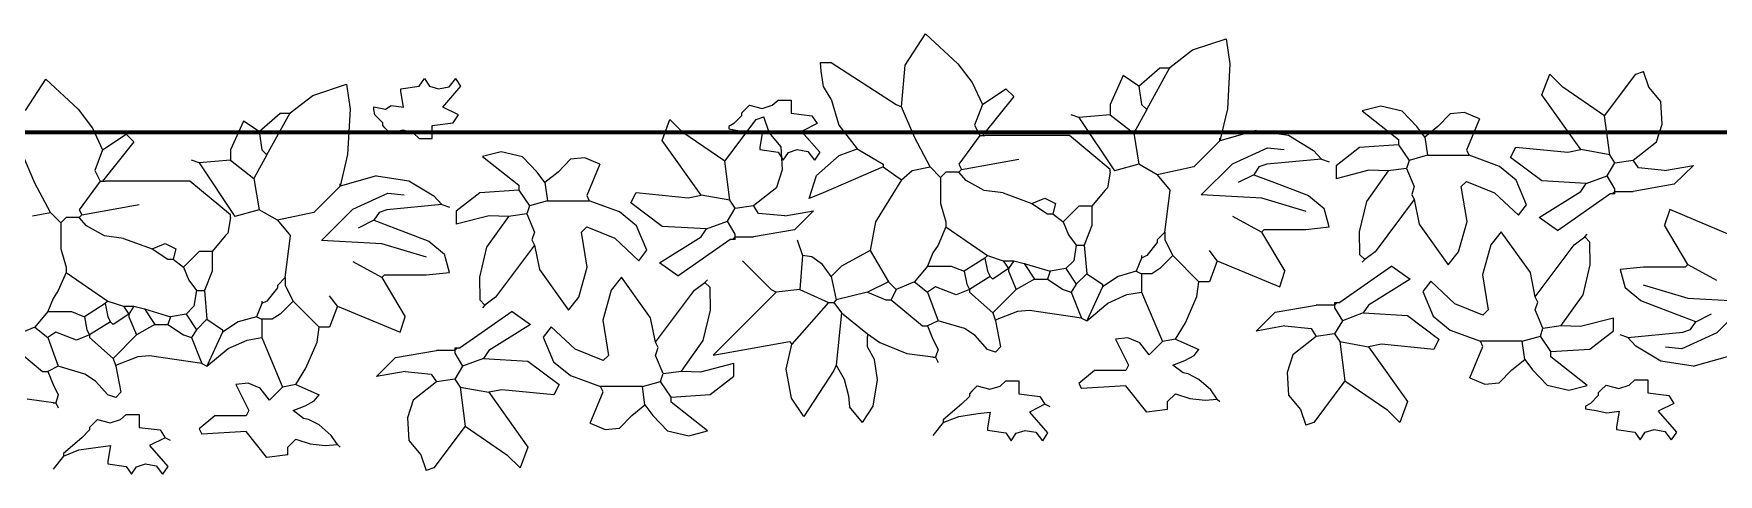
# Model space of a CAD drawing. Header units: inches. Extents: x 2013 to 15569, y -2551 to 2524.
# Drawn here: x 3409.4 to 3615.3, y 957.8 to 1011.7 of the extents above; entities that cross this region are included whole.
import ezdxf

# ---------------------------------------------------------------- set-up
doc = ezdxf.new("R2010")
doc.units = ezdxf.units.IN
doc.header["$MEASUREMENT"] = 0
doc.layers.add('A-FLOR-FTPT', color=6, linetype='Continuous', lineweight=70)
doc.layers.add('VERDE_siepe', color=96, linetype='Continuous')

msp = doc.modelspace()

# ---------------------------------------------------------------- linework, layer by layer
at = {"layer": 'A-FLOR-FTPT'}
msp.add_line((3934.796, 999.638), (3027.796, 999.638), dxfattribs=at)
at = {"layer": 'VERDE_siepe'}
for p, q in [((3515.893, 1007.875), (3518.382, 1011.71)), ((3518.382, 1011.71), (3522.336, 1008.028)), ((3548.257, 1007.568), (3551.039, 1009.716)), ((3551.039, 1009.716), (3555.14, 1011.097)), ((3555.14, 1011.097), (3555.579, 1008.028)), ((3505.566, 1008.172), (3506.843, 1008.172)), ((3505.642, 1007.108), (3505.566, 1008.172)), ((3505.934, 1005.267), (3505.642, 1007.108)), ((3506.843, 1008.172), (3514.814, 1003.07)), ((3515.453, 1002.752), (3515.893, 1007.875)), ((3522.336, 1008.028), (3524.094, 1005.727)), ((3544.473, 1005.303), (3547.025, 1007.536)), ((3545.43, 1002.432), (3548.257, 1007.568)), ((3547.025, 1007.536), (3548.3, 1007.536)), ((3555.579, 1008.028), (3555.286, 1002.505)), ((3605.216, 1006.777), (3606.173, 1007.095)), ((3606.81, 1005.182), (3606.173, 1007.095)), ((3408.342, 1002.318), (3410.832, 1006.153)), ((3410.832, 1006.153), (3414.786, 1002.471)), ((3443.489, 1004.159), (3447.589, 1005.54)), ((3447.589, 1005.54), (3448.029, 1002.471)), ((3454.26, 1004.959), (3456.492, 1005.278)), ((3456.492, 1005.278), (3457.13, 1006.235)), ((3457.13, 1006.235), (3457.752, 1005.307)), ((3457.752, 1005.307), (3458.842, 1004.964)), ((3458.842, 1004.964), (3460.149, 1005.193)), ((3459.362, 1002.726), (3461.594, 1005.278)), ((3460.149, 1005.193), (3460.957, 1006.235)), ((3461.594, 1005.278), (3460.957, 1006.235)), ((3506.842, 1003.709), (3505.934, 1005.267)), ((3524.094, 1005.727), (3525.339, 1003.07)), ((3542.56, 1006.579), (3540.965, 1003.07)), ((3544.473, 1005.303), (3542.56, 1006.579)), ((3544.473, 1005.303), (3544.792, 1003.07)), ((3593.736, 1004.225), (3594.692, 1006.777)), ((3596.286, 1005.182), (3594.692, 1006.777)), ((3601.39, 1001.674), (3596.286, 1005.182)), ((3601.39, 1001.674), (3605.216, 1006.777)), ((3608.301, 1003.414), (3606.81, 1005.182)), ((3440.707, 1002.011), (3443.489, 1004.159)), ((3454.26, 1004.64), (3454.26, 1004.959)), ((3454.578, 1002.726), (3454.26, 1004.64)), ((3499.657, 1002.95), (3500.357, 1003.593)), ((3500.357, 1003.593), (3501.952, 1003.593)), ((3501.952, 1003.593), (3501.952, 1001.998)), ((3506.842, 1003.709), (3507.799, 1000.519)), ((3514.814, 1003.07), (3515.453, 1002.752)), ((3525.339, 1003.07), (3524.382, 1000.519)), ((3525.339, 1003.07), (3528.209, 1004.984)), ((3529.165, 1004.027), (3525.339, 999.244)), ((3528.209, 1004.984), (3529.165, 1004.027)), ((3540.965, 1003.07), (3540.965, 1001.795)), ((3544.792, 1003.07), (3545.43, 1002.432)), ((3598.519, 997.528), (3593.736, 1004.225)), ((3608.448, 1000.653), (3608.301, 1003.414)), ((3414.786, 1002.471), (3416.543, 1000.17)), ((3435.009, 1001.022), (3433.414, 997.514)), ((3436.923, 999.746), (3435.009, 1001.022)), ((3436.923, 999.746), (3439.474, 1001.979)), ((3437.879, 996.876), (3440.707, 1002.011)), ((3439.474, 1001.979), (3440.75, 1001.979)), ((3448.029, 1002.471), (3447.736, 996.948)), ((3450.934, 1002.426), (3450.934, 1002.746)), ((3450.934, 1002.746), (3452.375, 1002.467)), ((3451.07, 1001.77), (3450.934, 1002.426)), ((3452.027, 1000.813), (3451.07, 1001.77)), ((3452.375, 1002.467), (3453.067, 1002.91)), ((3453.067, 1002.91), (3454.578, 1002.726)), ((3461.275, 1001.77), (3459.362, 1002.726)), ((3460.637, 1000.813), (3461.275, 1001.77)), ((3486.185, 998.668), (3487.142, 1001.22)), ((3488.736, 999.625), (3487.142, 1001.22)), ((3493.839, 996.117), (3497.666, 1001.22)), ((3495.892, 1001.68), (3494.936, 1000.723)), ((3496.212, 1002.317), (3495.892, 1001.998)), ((3495.892, 1001.998), (3495.892, 1001.68)), ((3496.212, 1002.317), (3496.849, 1002.955)), ((3496.849, 1002.955), (3498.404, 1002.551)), ((3497.666, 1001.22), (3498.623, 1001.539)), ((3498.404, 1002.551), (3499.657, 1002.95)), ((3499.26, 999.625), (3498.623, 1001.539)), ((3501.952, 1001.998), (3504.503, 1001.68)), ((3504.503, 1001.68), (3505.141, 1000.723)), ((3517.064, 998.976), (3515.453, 1002.752)), ((3537.138, 1001.476), (3536.181, 1001.795)), ((3540.965, 1001.795), (3537.138, 1001.476)), ((3537.138, 1001.476), (3541.506, 994.926)), ((3540.965, 1001.795), (3543.835, 999.562)), ((3545.43, 1002.432), (3543.835, 999.562)), ((3555.286, 1002.505), (3554.359, 998.605)), ((3574.041, 1002.838), (3571.762, 1002.258)), ((3571.762, 1002.258), (3576.226, 998.75)), ((3576.677, 1002.224), (3574.041, 1002.838)), ((3578.459, 1000.344), (3576.677, 1002.224)), ((3582.535, 1001.917), (3581.01, 1000.344)), ((3584.292, 1002.07), (3582.535, 1001.917)), ((3586.113, 1001.301), (3584.292, 1002.07)), ((3586.113, 1001.301), (3584.518, 997.474)), ((3602.027, 996.89), (3601.39, 1001.674)), ((3416.543, 1000.17), (3417.788, 997.514)), ((3417.788, 997.514), (3420.658, 999.427)), ((3420.658, 999.427), (3421.615, 998.47)), ((3436.923, 999.746), (3437.241, 997.514)), ((3452.027, 1000.494), (3452.027, 1000.813)), ((3452.346, 1000.176), (3452.027, 1000.494)), ((3452.346, 1000.176), (3452.983, 999.537)), ((3452.983, 999.537), (3454.538, 999.942)), ((3454.538, 999.942), (3455.791, 999.542)), ((3455.791, 999.542), (3456.492, 998.899)), ((3456.492, 998.899), (3458.087, 998.899)), ((3458.087, 1000.494), (3460.637, 1000.813)), ((3458.087, 998.899), (3458.087, 1000.494)), ((3493.839, 996.117), (3488.736, 999.625)), ((3494.936, 1000.723), (3494.349, 1000.378)), ((3494.349, 1000.378), (3494.349, 1000.059)), ((3494.349, 1000.059), (3495.656, 999.832)), ((3495.656, 999.832), (3496.933, 999.583)), ((3496.933, 999.583), (3498.444, 999.766)), ((3498.444, 999.766), (3498.125, 997.853)), ((3500.751, 997.858), (3499.26, 999.625)), ((3505.141, 1000.723), (3503.228, 999.766)), ((3503.228, 999.766), (3505.46, 997.215)), ((3507.799, 1000.519), (3510.031, 997.649)), ((3518.96, 995.417), (3517.064, 998.976)), ((3525.02, 999.244), (3522.468, 995.735)), ((3524.382, 1000.519), (3525.02, 999.244)), ((3525.02, 999.244), (3525.339, 999.244)), ((3525.339, 999.244), (3525.657, 999.244)), ((3535.99, 999.244), (3525.657, 999.244)), ((3540.965, 995.098), (3535.99, 999.244)), ((3543.835, 999.562), (3544.473, 995.735)), ((3558.824, 999.882), (3554.359, 998.605)), ((3554.359, 998.605), (3554.359, 998.925)), ((3558.824, 999.882), (3562.755, 999.283)), ((3562.755, 999.283), (3565.83, 997.442)), ((3579.416, 999.069), (3578.459, 1000.344)), ((3581.01, 1000.344), (3579.416, 999.069)), ((3579.416, 999.069), (3579.735, 996.837)), ((3607.767, 998.485), (3608.448, 1000.653)), ((3409.514, 993.42), (3407.902, 997.195)), ((3417.788, 997.514), (3416.831, 994.962)), ((3421.615, 998.47), (3417.788, 993.687)), ((3433.414, 997.514), (3433.414, 996.238)), ((3437.879, 996.876), (3436.285, 994.005)), ((3437.241, 997.514), (3437.879, 996.876)), ((3447.736, 996.948), (3446.809, 993.049)), ((3466.491, 997.281), (3464.212, 996.701)), ((3469.127, 996.667), (3466.491, 997.281)), ((3490.969, 991.971), (3486.185, 998.668)), ((3498.125, 997.853), (3498.125, 997.533)), ((3498.125, 997.533), (3500.357, 997.215)), ((3500.357, 997.215), (3500.996, 996.258)), ((3500.897, 995.096), (3500.751, 997.858)), ((3500.996, 996.258), (3501.618, 997.186)), ((3501.618, 997.186), (3502.708, 997.528)), ((3502.708, 997.528), (3504.015, 997.3)), ((3504.015, 997.3), (3504.822, 996.258)), ((3505.46, 997.215), (3504.822, 996.258)), ((3505.056, 994.374), (3507.838, 996.829)), ((3507.838, 996.829), (3510.031, 997.649)), ((3510.031, 997.649), (3513.22, 995.735)), ((3554.359, 998.605), (3551.17, 995.417)), ((3555.919, 995.794), (3560.201, 997.765)), ((3560.201, 997.765), (3562.212, 997.561)), ((3565.83, 997.442), (3566.796, 996.373)), ((3571.443, 997.794), (3568.573, 995.561)), ((3576.226, 998.112), (3571.443, 997.794)), ((3576.226, 998.75), (3576.226, 998.112)), ((3576.226, 998.112), (3577.503, 996.199)), ((3579.735, 996.837), (3577.503, 996.199)), ((3579.735, 996.837), (3584.837, 996.837)), ((3584.518, 997.474), (3584.837, 996.837)), ((3588.539, 995.473), (3584.837, 996.837)), ((3589.909, 996.571), (3590.546, 997.847)), ((3590.546, 997.847), (3596.925, 997.21)), ((3596.925, 997.21), (3598.519, 997.528)), ((3602.027, 996.89), (3598.519, 997.528)), ((3602.665, 995.933), (3602.027, 996.89)), ((3604.897, 996.253), (3607.767, 998.485)), ((3416.831, 994.962), (3417.47, 993.687)), ((3429.587, 995.919), (3428.631, 996.238)), ((3433.414, 996.238), (3429.587, 995.919)), ((3429.587, 995.919), (3433.956, 989.369)), ((3433.414, 996.238), (3436.285, 994.005)), ((3464.212, 996.701), (3468.676, 993.194)), ((3470.909, 994.787), (3469.127, 996.667)), ((3471.866, 993.512), (3470.909, 994.787)), ((3473.46, 994.787), (3471.866, 993.512)), ((3474.985, 996.36), (3473.46, 994.787)), ((3476.742, 996.514), (3474.985, 996.36)), ((3478.563, 995.744), (3476.742, 996.514)), ((3478.563, 995.744), (3476.968, 991.917)), ((3494.476, 991.333), (3493.839, 996.117)), ((3500.217, 992.928), (3500.897, 995.096)), ((3513.22, 995.417), (3505.885, 992.228)), ((3513.22, 995.735), (3513.22, 995.417)), ((3513.22, 995.417), (3515.453, 993.822)), ((3515.453, 993.822), (3516.771, 994.988)), ((3516.771, 994.988), (3518.96, 995.417)), ((3518.96, 995.417), (3520.236, 994.141)), ((3520.873, 994.779), (3520.236, 994.141)), ((3522.468, 994.779), (3520.873, 994.779)), ((3522.468, 995.735), (3522.787, 995.098)), ((3522.787, 995.098), (3522.468, 994.779)), ((3523.361, 993.76), (3522.468, 994.779)), ((3522.787, 995.098), (3529.804, 996.373)), ((3540.965, 994.779), (3540.646, 992.865)), ((3540.965, 994.779), (3540.965, 995.098)), ((3544.473, 995.735), (3541.506, 994.926)), ((3546.705, 994.46), (3544.473, 995.735)), ((3551.17, 995.417), (3546.705, 994.46)), ((3552.091, 991.988), (3555.919, 995.794)), ((3559.143, 995.417), (3558.505, 994.46)), ((3560.099, 995.735), (3559.143, 995.417)), ((3566.796, 996.373), (3560.099, 995.735)), ((3566.796, 996.373), (3567.753, 996.055)), ((3568.573, 995.561), (3568.573, 993.967)), ((3572.577, 995.013), (3568.573, 993.967)), ((3574.951, 994.923), (3572.284, 991.178)), ((3574.951, 994.924), (3572.577, 995.013)), ((3577.183, 995.242), (3574.951, 994.923)), ((3577.503, 996.199), (3577.183, 995.242)), ((3577.183, 995.242), (3578.14, 993.01)), ((3590.589, 993.786), (3588.539, 995.473)), ((3593.736, 993.701), (3589.909, 996.571)), ((3601.708, 994.339), (3602.665, 995.933)), ((3602.665, 995.933), (3604.897, 996.253)), ((3605.535, 995.296), (3604.897, 996.253)), ((3608.724, 994.977), (3605.535, 995.296)), ((3608.724, 994.977), (3612.255, 995.59)), ((3612.255, 995.59), (3609.912, 993.289)), ((3411.41, 989.86), (3409.514, 993.42)), ((3417.47, 993.687), (3414.918, 990.178)), ((3417.47, 993.687), (3417.788, 993.687)), ((3417.788, 993.687), (3418.107, 993.687)), ((3428.439, 993.687), (3418.107, 993.687)), ((3433.414, 989.541), (3428.439, 993.687)), ((3436.285, 994.005), (3436.923, 990.178)), ((3446.809, 993.049), (3443.62, 989.86)), ((3451.274, 994.325), (3446.809, 993.049)), ((3446.809, 993.049), (3446.809, 993.368)), ((3451.274, 994.325), (3455.205, 993.726)), ((3455.205, 993.726), (3458.28, 991.885)), ((3468.676, 993.194), (3468.676, 992.555)), ((3471.866, 993.512), (3472.184, 991.28)), ((3497.347, 990.696), (3500.217, 992.928)), ((3504.157, 991.536), (3505.056, 994.374)), ((3515.453, 993.822), (3512.263, 988.72)), ((3520.236, 994.141), (3520.236, 990.952)), ((3525.558, 992.533), (3523.361, 993.76)), ((3540.646, 992.865), (3540.328, 992.546)), ((3546.705, 994.46), (3548.3, 992.546)), ((3558.505, 994.46), (3556.592, 993.503)), ((3558.505, 994.46), (3561.056, 993.503)), ((3561.056, 993.503), (3565.202, 991.908)), ((3578.14, 993.01), (3577.821, 992.053)), ((3584.518, 993.647), (3583.88, 993.01)), ((3584.585, 988.723), (3583.88, 993.01)), ((3584.518, 993.647), (3587.953, 992.252)), ((3591.854, 990.777), (3590.589, 993.786)), ((3599.157, 993.383), (3593.736, 993.701)), ((3598.519, 992.426), (3599.157, 993.383)), ((3599.157, 993.383), (3601.708, 994.339)), ((3602.665, 992.744), (3601.708, 994.339)), ((3602.665, 992.426), (3602.665, 992.744)), ((3609.912, 993.289), (3604.897, 992.426)), ((3415.237, 989.541), (3422.253, 990.817)), ((3448.369, 990.237), (3452.65, 992.208)), ((3459.246, 990.817), (3452.549, 990.178)), ((3452.65, 992.208), (3454.661, 992.004)), ((3458.28, 991.885), (3459.246, 990.817)), ((3459.246, 990.817), (3460.203, 990.498)), ((3463.892, 992.237), (3461.022, 990.004)), ((3468.676, 992.555), (3463.892, 992.237)), ((3468.676, 992.555), (3469.952, 990.642)), ((3469.952, 990.642), (3469.633, 989.685)), ((3472.184, 991.28), (3469.952, 990.642)), ((3472.184, 991.28), (3477.287, 991.28)), ((3476.968, 991.917), (3477.287, 991.28)), ((3480.989, 989.917), (3477.287, 991.28)), ((3482.358, 991.015), (3482.996, 992.29)), ((3486.185, 988.144), (3482.358, 991.015)), ((3482.996, 992.29), (3489.374, 991.653)), ((3489.374, 991.653), (3490.969, 991.971)), ((3494.476, 991.333), (3490.969, 991.971)), ((3495.114, 990.376), (3494.476, 991.333)), ((3495.114, 990.376), (3497.347, 990.696)), ((3497.985, 989.739), (3497.347, 990.696)), ((3505.885, 992.228), (3504.157, 991.536)), ((3520.236, 990.952), (3520.873, 988.72)), ((3527.89, 992.228), (3525.558, 992.533)), ((3527.89, 992.228), (3531.397, 990.952)), ((3531.397, 990.952), (3532.992, 991.59)), ((3531.397, 990.952), (3533.311, 989.676)), ((3532.992, 991.59), (3534.268, 990.952)), ((3534.268, 990.952), (3533.949, 989.676)), ((3537.138, 990.633), (3535.224, 988.72)), ((3538.733, 990.633), (3537.138, 990.633)), ((3540.328, 992.546), (3538.733, 990.633)), ((3538.733, 990.633), (3538.738, 988.237)), ((3547.662, 987.444), (3548.3, 992.546)), ((3559.487, 991.58), (3552.091, 991.988)), ((3564.937, 989.949), (3559.487, 991.58)), ((3565.202, 991.908), (3567.116, 990.314)), ((3572.284, 991.178), (3571.405, 987.496)), ((3578.14, 991.415), (3573.356, 985.037)), ((3577.821, 992.053), (3578.14, 991.415)), ((3578.14, 991.415), (3578.727, 988.416)), ((3587.953, 992.252), (3590.897, 989.502)), ((3590.897, 989.502), (3591.854, 990.777)), ((3593.416, 989.236), (3598.519, 992.426)), ((3595.649, 987.642), (3602.027, 992.106)), ((3602.346, 992.106), (3602.027, 992.106)), ((3602.346, 992.106), (3602.665, 992.426)), ((3602.665, 992.106), (3602.346, 992.106)), ((3602.665, 992.106), (3602.665, 992.426)), ((3602.665, 992.426), (3604.897, 992.426)), ((3409.221, 989.431), (3411.41, 989.86)), ((3411.41, 989.86), (3412.686, 988.585)), ((3413.323, 989.222), (3412.686, 988.585)), ((3412.686, 988.585), (3412.686, 985.395)), ((3414.918, 989.222), (3413.323, 989.222)), ((3414.918, 990.178), (3415.237, 989.541)), ((3415.237, 989.541), (3414.918, 989.222)), ((3415.811, 988.203), (3414.918, 989.222)), ((3433.414, 989.222), (3433.096, 987.308)), ((3433.414, 989.222), (3433.414, 989.541)), ((3436.923, 990.178), (3433.956, 989.369)), ((3439.155, 988.903), (3436.923, 990.178)), ((3443.62, 989.86), (3439.155, 988.903)), ((3439.155, 988.903), (3440.75, 986.99)), ((3444.541, 986.431), (3448.369, 990.237)), ((3450.955, 988.903), (3449.042, 987.946)), ((3451.592, 989.86), (3450.955, 988.903)), ((3450.955, 988.903), (3453.506, 987.946)), ((3452.549, 990.178), (3451.592, 989.86)), ((3461.022, 990.004), (3461.022, 988.41)), ((3465.026, 989.456), (3461.022, 988.41)), ((3467.4, 989.367), (3464.733, 985.621)), ((3467.4, 989.367), (3465.026, 989.456)), ((3469.633, 989.685), (3467.401, 989.367)), ((3469.633, 989.685), (3470.589, 987.453)), ((3483.039, 988.229), (3480.989, 989.917)), ((3491.606, 987.826), (3494.158, 988.783)), ((3494.158, 988.783), (3495.114, 990.376)), ((3495.114, 987.188), (3494.158, 988.783)), ((3501.173, 989.42), (3497.985, 989.739)), ((3501.173, 989.42), (3504.705, 990.033)), ((3504.705, 990.033), (3502.362, 987.732)), ((3512.263, 988.72), (3511.626, 985.211)), ((3520.873, 988.72), (3520.873, 988.081)), ((3533.311, 989.676), (3533.949, 989.676)), ((3533.949, 989.676), (3535.224, 988.72)), ((3535.224, 988.72), (3535.863, 987.125)), ((3559.462, 987.444), (3555.954, 989.358)), ((3567.753, 988.081), (3567.116, 990.314)), ((3583.562, 985.037), (3584.585, 988.723)), ((3595.649, 987.642), (3593.416, 989.236)), ((3609.362, 990.193), (3608.724, 988.279)), ((3617.016, 987.004), (3609.362, 990.193)), ((3418.008, 986.976), (3415.811, 988.203)), ((3420.34, 986.671), (3418.008, 986.976)), ((3420.34, 986.671), (3423.847, 985.395)), ((3432.777, 986.99), (3431.182, 985.076)), ((3433.096, 987.308), (3432.777, 986.99)), ((3440.111, 981.887), (3440.75, 986.99)), ((3453.506, 987.946), (3457.652, 986.352)), ((3470.589, 987.453), (3470.271, 986.496)), ((3470.271, 986.496), (3470.589, 985.858)), ((3476.968, 988.09), (3476.33, 987.453)), ((3477.035, 983.166), (3476.33, 987.453)), ((3476.968, 988.091), (3480.403, 986.695)), ((3480.403, 986.695), (3483.346, 983.945)), ((3484.303, 985.22), (3483.039, 988.229)), ((3485.866, 983.679), (3490.969, 986.869)), ((3491.606, 987.826), (3486.185, 988.144)), ((3488.099, 982.085), (3494.476, 986.55)), ((3490.969, 986.869), (3491.606, 987.826)), ((3494.796, 986.55), (3494.476, 986.55)), ((3494.796, 986.55), (3495.114, 986.869)), ((3495.114, 986.55), (3494.796, 986.55)), ((3495.114, 986.869), (3495.114, 987.188)), ((3495.114, 986.55), (3495.114, 986.869)), ((3495.114, 986.869), (3497.347, 986.869)), ((3502.362, 987.732), (3497.347, 986.869)), ((3520.873, 988.081), (3519.917, 985.849)), ((3520.873, 988.081), (3525.977, 984.574)), ((3535.863, 987.125), (3536.819, 985.849)), ((3538.738, 988.237), (3537.776, 985.849)), ((3547.662, 987.444), (3546.705, 986.488)), ((3547.662, 987.444), (3547.662, 986.488)), ((3559.462, 987.444), (3559.781, 987.763)), ((3559.462, 987.444), (3562.332, 982.661)), ((3559.781, 987.763), (3564.883, 987.763)), ((3564.883, 987.763), (3567.753, 988.081)), ((3571.405, 987.496), (3571.443, 984.718)), ((3578.727, 988.416), (3582.286, 983.442)), ((3588.77, 987.497), (3587.494, 985.903)), ((3592.329, 982.524), (3588.77, 987.498)), ((3597.7, 985.903), (3598.975, 986.86)), ((3598.975, 986.86), (3599.294, 987.179)), ((3599.613, 986.222), (3598.975, 986.86)), ((3611.594, 983.496), (3608.724, 988.279)), ((3412.686, 985.395), (3413.323, 983.163)), ((3423.847, 985.395), (3425.442, 986.033)), ((3423.847, 985.395), (3425.761, 984.119)), ((3425.442, 986.033), (3426.717, 985.395)), ((3426.717, 985.395), (3426.399, 984.119)), ((3429.587, 985.076), (3427.674, 983.163)), ((3431.182, 985.076), (3429.587, 985.076)), ((3431.182, 985.076), (3431.188, 982.68)), ((3451.937, 986.023), (3444.541, 986.431)), ((3457.386, 984.392), (3451.937, 986.023)), ((3457.652, 986.352), (3459.566, 984.758)), ((3460.203, 982.525), (3459.566, 984.758)), ((3464.733, 985.621), (3463.855, 981.939)), ((3470.589, 985.858), (3465.806, 979.48)), ((3470.59, 985.858), (3471.177, 982.859)), ((3483.346, 983.945), (3484.303, 985.22)), ((3502.696, 986.488), (3503.334, 984.574)), ((3503.334, 984.574), (3503.015, 980.428)), ((3504.47, 984.402), (3503.334, 984.574)), ((3511.626, 985.211), (3508.117, 983.298)), ((3511.626, 985.211), (3513.858, 981.384)), ((3519.28, 984.893), (3518.641, 983.298)), ((3519.917, 985.849), (3519.28, 984.893)), ((3525.977, 984.574), (3525.657, 984.255)), ((3525.977, 984.574), (3527.89, 983.936)), ((3536.819, 985.849), (3536.501, 983.936)), ((3536.819, 985.849), (3537.776, 985.849)), ((3537.776, 985.849), (3538.095, 982.341)), ((3544.792, 984.574), (3544.792, 984.255)), ((3545.43, 984.574), (3544.792, 984.255)), ((3546.705, 986.168), (3545.43, 984.574)), ((3546.705, 986.488), (3546.705, 986.168)), ((3548.619, 984.574), (3547.025, 982.979)), ((3547.662, 986.488), (3548.619, 984.574)), ((3548.619, 984.574), (3551.808, 981.384)), ((3554.04, 983.936), (3553.084, 985.211)), ((3571.443, 984.718), (3572.081, 984.08)), ((3573.356, 985.037), (3572.081, 984.08)), ((3582.286, 983.443), (3583.562, 985.037)), ((3587.494, 985.903), (3586.471, 982.217)), ((3592.916, 979.525), (3597.7, 985.903)), ((3599.651, 983.444), (3599.613, 986.222)), ((3413.323, 982.525), (3412.366, 980.293)), ((3413.323, 983.163), (3413.323, 982.525)), ((3413.323, 982.525), (3418.426, 979.017)), ((3425.761, 984.119), (3426.399, 984.119)), ((3426.399, 984.119), (3427.674, 983.163)), ((3427.674, 983.163), (3428.312, 981.568)), ((3431.188, 982.68), (3430.226, 980.293)), ((3451.912, 981.887), (3448.403, 983.801)), ((3457.333, 982.206), (3460.203, 982.525)), ((3471.177, 982.859), (3474.735, 977.885)), ((3476.011, 979.48), (3477.035, 983.166)), ((3488.099, 982.085), (3485.866, 983.679)), ((3495.999, 983.936), (3499.507, 980.428)), ((3505.788, 983.481), (3504.47, 984.402)), ((3506.842, 982.022), (3505.788, 983.481)), ((3508.117, 983.298), (3506.842, 982.022)), ((3518.641, 983.298), (3517.047, 981.384)), ((3518.641, 983.298), (3521.512, 983.298)), ((3521.512, 983.298), (3523.106, 982.661)), ((3525.657, 984.255), (3523.106, 982.661)), ((3523.106, 982.661), (3523.425, 981.066)), ((3525.657, 984.255), (3525.977, 982.661)), ((3525.977, 982.661), (3526.295, 982.022)), ((3528.527, 982.979), (3526.614, 981.704)), ((3527.89, 983.936), (3528.527, 982.979)), ((3527.89, 983.936), (3529.165, 983.936)), ((3529.165, 983.936), (3528.527, 982.979)), ((3528.527, 982.979), (3528.527, 982.661)), ((3528.527, 982.661), (3529.484, 980.428)), ((3529.165, 983.936), (3530.441, 983.617)), ((3530.441, 983.617), (3533.63, 982.661)), ((3530.441, 983.617), (3531.717, 981.704)), ((3533.63, 982.661), (3533.311, 981.704)), ((3535.544, 982.979), (3533.63, 982.661)), ((3536.501, 983.936), (3535.544, 982.979)), ((3535.544, 982.979), (3536.819, 981.066)), ((3544.154, 982.661), (3541.921, 982.022)), ((3544.792, 984.255), (3544.154, 982.661)), ((3544.154, 982.661), (3544.792, 982.341)), ((3547.025, 982.979), (3546.068, 982.341)), ((3554.04, 983.936), (3553.084, 981.384)), ((3554.04, 983.936), (3561.694, 980.747)), ((3561.694, 980.747), (3562.332, 982.661)), ((3575.407, 983.298), (3569.029, 978.834)), ((3572.081, 984.08), (3571.762, 983.761)), ((3575.407, 983.298), (3577.64, 981.704)), ((3592.916, 979.525), (3592.329, 982.524)), ((3598.772, 979.762), (3599.651, 983.444)), ((3606.173, 983.177), (3603.303, 982.859)), ((3603.303, 982.859), (3603.94, 980.626)), ((3611.275, 983.177), (3606.173, 983.177)), ((3611.594, 983.496), (3611.275, 983.177)), ((3611.594, 983.496), (3615.102, 981.582)), ((3428.312, 981.568), (3429.269, 980.293)), ((3439.155, 980.611), (3437.879, 979.017)), ((3440.111, 981.887), (3439.155, 980.931)), ((3439.155, 980.931), (3439.155, 980.611)), ((3440.111, 981.887), (3440.111, 980.931)), ((3440.111, 980.931), (3441.068, 979.017)), ((3451.912, 981.887), (3452.23, 982.206)), ((3451.912, 981.887), (3454.782, 977.104)), ((3452.23, 982.206), (3457.333, 982.206)), ((3463.855, 981.939), (3463.892, 979.161)), ((3479.944, 980.347), (3478.921, 976.66)), ((3481.219, 981.94), (3479.944, 980.347)), ((3484.778, 976.967), (3481.22, 981.941)), ((3485.366, 973.968), (3490.149, 980.347)), ((3490.149, 980.347), (3491.425, 981.303)), ((3491.425, 981.303), (3491.743, 981.622)), ((3492.063, 980.665), (3491.425, 981.303)), ((3492.101, 977.888), (3492.063, 980.665)), ((3499.507, 980.428), (3500.145, 980.109)), ((3503.015, 980.428), (3500.145, 980.109)), ((3503.015, 980.428), (3506.523, 978.834)), ((3506.842, 982.022), (3507.479, 979.152)), ((3513.858, 981.384), (3511.306, 980.109)), ((3513.858, 981.384), (3514.814, 980.428)), ((3514.814, 980.428), (3514.176, 979.152)), ((3517.047, 981.384), (3514.814, 980.428)), ((3517.047, 981.384), (3518.641, 980.109)), ((3519.598, 980.747), (3518.641, 980.109)), ((3522.15, 979.79), (3519.598, 980.747)), ((3523.744, 980.428), (3522.15, 979.79)), ((3523.425, 981.066), (3523.744, 980.428)), ((3526.295, 982.022), (3523.744, 980.428)), ((3523.744, 980.428), (3523.744, 980.109)), ((3526.614, 981.704), (3526.295, 982.022)), ((3529.484, 980.428), (3526.614, 977.557)), ((3531.717, 981.704), (3529.484, 980.428)), ((3531.717, 981.704), (3533.311, 981.704)), ((3533.311, 981.704), (3535.224, 980.428)), ((3535.224, 980.428), (3536.181, 980.109)), ((3536.819, 981.066), (3536.181, 980.109)), ((3538.095, 982.341), (3536.819, 981.066)), ((3538.095, 982.341), (3540.008, 981.066)), ((3540.008, 980.747), (3538.095, 976.601)), ((3541.921, 982.022), (3540.008, 980.747)), ((3540.008, 981.066), (3540.008, 980.747)), ((3546.068, 982.341), (3544.792, 982.341)), ((3544.792, 982.341), (3544.792, 980.109)), ((3551.567, 979.554), (3551.808, 981.384)), ((3553.084, 981.384), (3551.808, 981.384)), ((3577.64, 981.704), (3572.537, 978.514)), ((3580.159, 981.438), (3579.203, 980.163)), ((3583.103, 978.688), (3580.159, 981.438)), ((3586.471, 982.217), (3587.176, 977.93)), ((3605.854, 979.032), (3603.94, 980.626)), ((3606.119, 980.991), (3611.569, 979.36)), ((3411.729, 979.336), (3411.091, 977.741)), ((3412.366, 980.293), (3411.729, 979.336)), ((3418.107, 978.698), (3415.556, 977.104)), ((3418.426, 979.017), (3418.107, 978.698)), ((3418.107, 978.698), (3418.426, 977.104)), ((3418.426, 979.017), (3420.34, 978.379)), ((3420.34, 978.379), (3420.977, 977.422)), ((3420.34, 978.379), (3421.615, 978.379)), ((3421.615, 978.379), (3420.977, 977.422)), ((3421.615, 978.379), (3422.89, 978.061)), ((3428.95, 978.379), (3427.994, 977.422)), ((3429.269, 980.293), (3428.95, 978.379)), ((3429.269, 980.293), (3430.226, 980.293)), ((3430.226, 980.293), (3430.544, 976.784)), ((3437.241, 978.698), (3436.604, 977.104)), ((3437.241, 979.017), (3437.241, 978.698)), ((3437.879, 979.017), (3437.241, 978.698)), ((3441.068, 979.017), (3439.474, 977.422)), ((3441.068, 979.017), (3444.258, 975.828)), ((3446.49, 978.379), (3445.533, 979.654)), ((3446.49, 978.379), (3445.533, 975.828)), ((3446.49, 978.379), (3454.144, 975.19)), ((3463.892, 979.161), (3464.531, 978.523)), ((3464.531, 978.523), (3464.212, 978.205)), ((3465.806, 979.48), (3464.531, 978.523)), ((3474.736, 977.886), (3476.011, 979.48)), ((3500.145, 980.109), (3492.446, 972.41)), ((3506.523, 978.834), (3502.058, 973.731)), ((3506.523, 978.834), (3507.161, 978.834)), ((3507.479, 979.152), (3507.161, 978.834)), ((3507.161, 978.834), (3508.117, 977.557)), ((3511.306, 980.109), (3507.479, 979.152)), ((3511.306, 980.109), (3513.539, 979.152)), ((3513.539, 979.152), (3514.176, 979.152)), ((3514.176, 979.152), (3518.003, 975.964)), ((3518.641, 980.109), (3519.917, 976.601)), ((3523.744, 980.109), (3526.614, 977.557)), ((3536.181, 980.109), (3537.457, 976.92)), ((3538.095, 976.601), (3540.671, 978.756)), ((3540.671, 978.756), (3543.014, 979.799)), ((3543.014, 979.799), (3544.792, 980.109)), ((3544.792, 980.109), (3547.343, 974.05)), ((3550.161, 976.363), (3551.567, 979.554)), ((3561.144, 977.651), (3566.159, 978.514)), ((3568.391, 978.514), (3566.159, 978.514)), ((3568.391, 978.834), (3568.71, 978.834)), ((3568.391, 978.834), (3568.391, 978.514)), ((3568.71, 978.834), (3568.391, 978.514)), ((3568.391, 978.514), (3568.391, 978.196)), ((3568.71, 978.834), (3569.029, 978.834)), ((3572.537, 978.514), (3571.9, 977.557)), ((3579.203, 980.163), (3580.467, 977.154)), ((3586.538, 977.293), (3583.103, 978.688)), ((3593.235, 978.887), (3592.916, 979.525)), ((3592.916, 977.93), (3593.235, 978.887)), ((3596.105, 976.017), (3598.772, 979.762)), ((3610, 977.437), (3605.854, 979.032)), ((3611.569, 979.36), (3618.965, 978.952)), ((3618.965, 978.952), (3615.137, 975.146)), ((3411.091, 977.741), (3409.496, 975.828)), ((3411.091, 977.741), (3413.961, 977.741)), ((3413.961, 977.741), (3415.556, 977.104)), ((3415.556, 977.104), (3415.875, 975.509)), ((3418.745, 976.466), (3416.193, 974.871)), ((3418.426, 977.104), (3418.745, 976.466)), ((3419.063, 976.147), (3418.745, 976.466)), ((3420.977, 977.422), (3419.063, 976.147)), ((3420.977, 977.422), (3420.977, 977.104)), ((3420.977, 977.104), (3421.934, 974.871)), ((3422.89, 978.061), (3426.08, 977.104)), ((3422.89, 978.061), (3424.167, 976.147)), ((3426.08, 977.104), (3425.761, 976.147)), ((3427.994, 977.422), (3426.08, 977.104)), ((3427.994, 977.422), (3429.269, 975.509)), ((3430.544, 976.784), (3429.269, 975.509)), ((3430.544, 976.784), (3432.458, 975.509)), ((3434.371, 976.466), (3432.458, 975.19)), ((3436.604, 977.104), (3434.371, 976.466)), ((3436.604, 977.104), (3437.241, 976.784)), ((3438.518, 976.784), (3437.241, 976.784)), ((3437.241, 976.784), (3437.241, 974.552)), ((3439.474, 977.422), (3438.518, 976.784)), ((3454.144, 975.19), (3454.782, 977.104)), ((3467.857, 977.741), (3461.479, 973.277)), ((3467.857, 977.741), (3470.089, 976.147)), ((3478.921, 976.66), (3479.626, 972.373)), ((3485.366, 973.968), (3484.778, 976.967)), ((3491.222, 974.205), (3492.101, 977.888)), ((3508.117, 977.557), (3507.479, 971.18)), ((3508.117, 977.557), (3511.306, 975.007)), ((3519.917, 976.601), (3518.641, 975.964)), ((3523.15, 975.643), (3519.917, 976.601)), ((3526.614, 977.557), (3526.933, 976.601)), ((3529.633, 977.755), (3526.909, 976.671)), ((3526.933, 976.601), (3527.571, 973.412)), ((3531.079, 977.877), (3529.633, 977.755)), ((3537.457, 976.92), (3531.079, 977.877)), ((3537.457, 976.92), (3538.095, 976.601)), ((3548.938, 974.369), (3550.161, 976.363)), ((3558.801, 975.35), (3561.144, 977.651)), ((3568.391, 978.196), (3569.348, 976.601)), ((3569.348, 976.601), (3568.391, 975.007)), ((3571.9, 977.557), (3569.348, 976.601)), ((3571.9, 977.557), (3577.32, 977.239)), ((3577.32, 977.239), (3581.147, 974.369)), ((3580.467, 977.154), (3582.517, 975.467)), ((3586.538, 977.293), (3587.176, 977.93)), ((3593.873, 975.698), (3592.916, 977.93)), ((3598.479, 975.927), (3602.484, 976.973)), ((3602.484, 975.379), (3602.484, 976.973)), ((3612.551, 976.48), (3610, 977.437)), ((3611.914, 975.523), (3612.551, 976.48)), ((3612.551, 976.48), (3614.464, 977.437)), ((3409.496, 975.828), (3407.264, 974.871)), ((3409.496, 975.828), (3411.091, 974.552)), ((3412.048, 975.19), (3411.091, 974.552)), ((3411.091, 974.552), (3412.366, 971.044)), ((3414.599, 974.234), (3412.048, 975.19)), ((3416.193, 974.871), (3414.599, 974.234)), ((3415.875, 975.509), (3416.193, 974.871)), ((3416.193, 974.871), (3416.193, 974.552)), ((3416.193, 974.552), (3419.063, 972.001)), ((3421.934, 974.871), (3419.063, 972.001)), ((3424.167, 976.147), (3421.934, 974.871)), ((3424.167, 976.147), (3425.761, 976.147)), ((3425.761, 976.147), (3427.674, 974.871)), ((3427.674, 974.871), (3428.631, 974.552)), ((3429.269, 975.509), (3428.631, 974.552)), ((3428.631, 974.552), (3429.907, 971.363)), ((3432.458, 975.19), (3430.544, 971.044)), ((3432.458, 975.509), (3432.458, 975.19)), ((3433.121, 973.199), (3435.464, 974.242)), ((3435.464, 974.242), (3437.241, 974.552)), ((3437.241, 974.552), (3439.793, 968.493)), ((3444.016, 973.997), (3444.258, 975.828)), ((3445.533, 975.828), (3444.258, 975.828)), ((3470.089, 976.147), (3464.986, 972.957)), ((3472.609, 975.882), (3471.652, 974.606)), ((3471.652, 974.606), (3472.916, 971.597)), ((3475.552, 973.132), (3472.609, 975.882)), ((3488.555, 970.46), (3491.222, 974.205)), ((3511.306, 975.007), (3511.306, 974.687)), ((3511.306, 975.007), (3512.799, 973.931)), ((3511.306, 973.412), (3511.306, 974.687)), ((3518.003, 975.964), (3518.641, 975.964)), ((3518.641, 975.964), (3519.28, 974.369)), ((3519.28, 974.369), (3519.917, 973.093)), ((3524.457, 974.787), (3523.15, 975.643)), ((3525.977, 973.093), (3524.457, 974.787)), ((3543.131, 974.522), (3541.603, 974.369)), ((3541.603, 974.369), (3543.198, 971.18)), ((3544.596, 973.908), (3543.131, 974.522)), ((3548.938, 974.369), (3547.343, 974.05)), ((3548.938, 974.369), (3551.808, 973.093)), ((3562.332, 975.964), (3558.801, 975.35)), ((3562.332, 975.964), (3565.521, 975.644)), ((3566.159, 974.687), (3563.289, 972.455)), ((3565.521, 975.644), (3566.159, 974.687)), ((3568.391, 975.007), (3566.159, 974.687)), ((3568.391, 975.007), (3569.029, 974.05)), ((3581.147, 974.369), (3580.51, 973.093)), ((3582.517, 975.467), (3586.219, 974.103)), ((3591.321, 974.103), (3593.553, 974.741)), ((3593.553, 974.741), (3593.873, 975.698)), ((3594.83, 972.828), (3593.553, 974.741)), ((3593.873, 975.698), (3596.105, 976.017)), ((3596.105, 976.016), (3598.479, 975.927)), ((3599.613, 973.146), (3602.484, 975.379)), ((3604.26, 974.567), (3603.303, 974.885)), ((3604.26, 974.567), (3610.957, 975.205)), ((3605.226, 973.498), (3604.26, 974.567)), ((3615.137, 975.146), (3610.855, 973.175)), ((3610.957, 975.205), (3611.914, 975.523)), ((3406.626, 973.595), (3410.453, 970.407)), ((3422.082, 972.198), (3419.358, 971.114)), ((3423.528, 972.32), (3422.082, 972.198)), ((3429.907, 971.363), (3423.528, 972.32)), ((3430.544, 971.044), (3433.121, 973.199)), ((3442.61, 970.806), (3444.016, 973.997)), ((3451.251, 969.793), (3453.594, 972.094)), ((3453.594, 972.094), (3458.609, 972.957)), ((3460.841, 972.957), (3458.609, 972.957)), ((3460.841, 973.277), (3461.159, 973.277)), ((3460.841, 973.277), (3460.841, 972.957)), ((3461.159, 973.277), (3460.841, 972.957)), ((3460.841, 972.957), (3460.841, 972.639)), ((3460.841, 972.639), (3461.798, 971.044)), ((3461.159, 973.277), (3461.479, 973.277)), ((3464.986, 972.957), (3464.349, 972.001)), ((3478.987, 971.736), (3475.552, 973.132)), ((3478.987, 971.736), (3479.626, 972.373)), ((3485.684, 973.33), (3485.366, 973.968)), ((3485.366, 972.373), (3485.684, 973.33)), ((3486.323, 970.141), (3485.366, 972.373)), ((3492.446, 972.41), (3501.739, 974.05)), ((3501.358, 970.678), (3502.058, 973.731)), ((3501.739, 974.05), (3502.058, 973.731)), ((3512.145, 971.877), (3511.306, 973.412)), ((3512.799, 973.931), (3516.122, 972.619)), ((3516.122, 972.619), (3519.598, 972.137)), ((3519.28, 972.137), (3519.598, 972.137)), ((3519.917, 973.093), (3519.598, 972.137)), ((3519.598, 972.137), (3519.917, 971.498)), ((3526.933, 972.774), (3525.977, 973.093)), ((3527.571, 973.412), (3526.933, 972.774)), ((3545.748, 972.455), (3544.596, 973.908)), ((3547.343, 974.05), (3545.748, 972.455)), ((3550.102, 971.76), (3551.215, 972.374)), ((3551.215, 972.374), (3551.808, 973.093)), ((3563.289, 972.455), (3562.609, 970.287)), ((3569.029, 974.05), (3572.537, 973.412)), ((3569.029, 974.05), (3569.667, 969.266)), ((3574.132, 973.731), (3572.537, 973.412)), ((3572.537, 973.412), (3577.32, 966.715)), ((3580.51, 973.093), (3574.132, 973.731)), ((3584.943, 969.639), (3586.538, 973.466)), ((3586.538, 973.466), (3586.219, 974.103)), ((3591.321, 974.103), (3586.219, 974.103)), ((3591.64, 971.871), (3591.321, 974.103)), ((3594.83, 972.828), (3599.613, 973.146)), ((3594.83, 972.19), (3594.83, 972.828)), ((3599.294, 968.682), (3594.83, 972.19)), ((3608.301, 971.657), (3605.226, 973.498)), ((3610.855, 973.175), (3608.844, 973.379)), ((3612.232, 971.058), (3616.697, 972.335)), ((3410.453, 970.407), (3411.091, 970.407)), ((3412.366, 971.044), (3411.091, 970.407)), ((3411.091, 970.407), (3411.729, 968.812)), ((3415.599, 970.087), (3412.366, 971.044)), ((3416.907, 969.231), (3415.599, 970.087)), ((3419.063, 972.001), (3419.383, 971.044)), ((3419.383, 971.044), (3420.02, 967.855)), ((3429.907, 971.363), (3430.544, 971.044)), ((3441.388, 968.812), (3442.61, 970.806)), ((3454.782, 970.407), (3451.251, 969.793)), ((3454.782, 970.407), (3457.971, 970.087)), ((3457.971, 970.087), (3458.609, 969.13)), ((3461.798, 971.044), (3460.841, 969.45)), ((3464.349, 972.001), (3461.798, 971.044)), ((3464.349, 972.001), (3469.77, 971.682)), ((3469.77, 971.682), (3473.597, 968.812)), ((3472.916, 971.597), (3474.967, 969.91)), ((3486.003, 969.184), (3486.323, 970.141)), ((3486.323, 970.141), (3488.555, 970.46)), ((3488.555, 970.46), (3490.929, 970.37)), ((3490.929, 970.37), (3494.933, 971.416)), ((3494.933, 969.823), (3494.933, 971.416)), ((3502.012, 967.14), (3501.358, 970.678)), ((3507.161, 970.542), (3503.518, 964.912)), ((3507.479, 971.18), (3507.161, 970.542)), ((3507.479, 971.18), (3508.44, 969.48)), ((3512.526, 969.365), (3512.145, 971.877)), ((3539.051, 970.542), (3537.138, 968.947)), ((3542.878, 970.542), (3539.051, 970.542)), ((3543.198, 971.18), (3542.878, 970.542)), ((3548.619, 971.18), (3550.102, 971.76)), ((3549.895, 970.223), (3548.619, 971.18)), ((3550.512, 970.103), (3549.895, 970.223)), ((3551.801, 969.428), (3550.512, 970.103)), ((3562.609, 970.287), (3562.755, 967.526)), ((3588.521, 969.023), (3590.046, 970.596)), ((3590.046, 970.596), (3591.64, 971.871)), ((3591.64, 971.871), (3592.597, 970.596)), ((3592.597, 970.596), (3594.379, 968.716)), ((3612.232, 971.058), (3608.301, 971.657)), ((3411.729, 968.812), (3412.366, 967.537)), ((3418.426, 967.537), (3416.907, 969.231)), ((3435.581, 968.965), (3434.052, 968.812)), ((3434.052, 968.812), (3435.647, 965.623)), ((3437.045, 968.351), (3435.581, 968.965)), ((3438.198, 966.898), (3437.045, 968.351)), ((3439.793, 968.493), (3438.198, 966.898)), ((3441.388, 968.812), (3439.793, 968.493)), ((3441.388, 968.812), (3444.258, 967.537)), ((3458.609, 969.13), (3455.739, 966.898)), ((3460.841, 969.45), (3458.609, 969.13)), ((3460.841, 969.45), (3461.479, 968.493)), ((3461.479, 968.493), (3464.986, 967.855)), ((3461.479, 968.493), (3462.116, 963.71)), ((3466.581, 968.174), (3464.986, 967.855)), ((3472.96, 967.537), (3466.581, 968.174)), ((3473.597, 968.812), (3472.96, 967.537)), ((3474.967, 969.91), (3478.669, 968.546)), ((3478.987, 967.909), (3478.669, 968.546)), ((3483.771, 968.546), (3478.669, 968.546)), ((3483.771, 968.546), (3486.003, 969.184)), ((3484.09, 966.314), (3483.771, 968.546)), ((3487.279, 967.271), (3486.003, 969.184)), ((3492.063, 967.59), (3494.933, 969.823)), ((3508.44, 969.48), (3508.985, 967.425)), ((3511.981, 966.169), (3512.526, 969.365)), ((3524.063, 967.99), (3523.744, 967.672)), ((3524.063, 967.99), (3524.7, 968.628)), ((3524.7, 968.628), (3526.255, 968.224)), ((3526.255, 968.224), (3527.508, 968.623)), ((3527.508, 968.623), (3528.209, 969.266)), ((3528.209, 969.266), (3529.804, 969.266)), ((3529.804, 969.266), (3529.804, 967.672)), ((3537.138, 968.947), (3537.457, 968.31)), ((3542.878, 968.628), (3537.457, 968.31)), ((3545.43, 965.44), (3542.878, 968.628)), ((3553.265, 968.139), (3551.801, 969.428)), ((3554.041, 967.033), (3553.265, 968.139)), ((3569.667, 969.266), (3565.84, 964.163)), ((3569.667, 969.266), (3574.77, 965.758)), ((3584.943, 969.639), (3586.764, 968.87)), ((3586.764, 968.87), (3588.521, 969.023)), ((3594.379, 968.716), (3597.015, 968.103)), ((3597.015, 968.103), (3599.294, 968.682)), ((3600.951, 968.1), (3600.632, 967.781)), ((3600.951, 968.1), (3601.589, 968.738)), ((3601.589, 968.738), (3603.143, 968.333)), ((3603.143, 968.333), (3604.396, 968.733)), ((3604.396, 968.733), (3605.097, 969.376)), ((3605.097, 969.376), (3606.692, 969.376)), ((3606.692, 969.376), (3606.692, 967.781)), ((3408.571, 967.062), (3412.048, 966.58)), ((3411.729, 966.58), (3412.048, 966.58)), ((3412.366, 967.537), (3412.048, 966.58)), ((3412.048, 966.58), (3412.366, 965.942)), ((3419.383, 967.217), (3418.426, 967.537)), ((3420.02, 967.855), (3419.383, 967.217)), ((3441.068, 965.623), (3442.552, 966.203)), ((3442.552, 966.203), (3443.665, 966.817)), ((3443.665, 966.817), (3444.258, 967.537)), ((3455.739, 966.898), (3455.058, 964.73)), ((3464.986, 967.855), (3469.77, 961.158)), ((3477.392, 964.082), (3478.987, 967.909)), ((3482.496, 965.039), (3484.09, 966.314)), ((3484.09, 966.314), (3485.046, 965.039)), ((3487.279, 967.271), (3492.063, 967.59)), ((3487.279, 966.633), (3487.279, 967.271)), ((3491.743, 963.125), (3487.279, 966.633)), ((3503.518, 964.912), (3502.012, 967.14)), ((3508.985, 967.425), (3509.074, 966.077)), ((3510.669, 964.163), (3509.074, 966.077)), ((3510.669, 964.163), (3511.981, 966.169)), ((3522.787, 966.396), (3520.555, 964.483)), ((3523.744, 967.353), (3522.787, 966.396)), ((3523.744, 967.672), (3523.744, 967.353)), ((3529.804, 967.672), (3532.354, 967.353)), ((3532.992, 966.396), (3531.079, 965.44)), ((3532.354, 967.353), (3532.992, 966.396)), ((3533.63, 966.077), (3532.992, 966.396)), ((3547.981, 966.715), (3548.938, 967.672)), ((3547.981, 965.758), (3547.981, 966.715)), ((3548.938, 967.672), (3550.688, 967.096)), ((3550.688, 967.096), (3552.562, 966.912)), ((3552.562, 966.912), (3554.041, 967.033)), ((3554.04, 967.033), (3554.359, 966.715)), ((3562.755, 967.526), (3564.246, 965.758)), ((3577.32, 966.715), (3576.364, 964.163)), ((3599.675, 966.506), (3599.088, 966.161)), ((3599.088, 966.161), (3599.088, 965.841)), ((3600.632, 967.462), (3599.675, 966.506)), ((3600.632, 967.781), (3600.632, 967.462)), ((3606.692, 967.781), (3609.242, 967.462)), ((3609.881, 966.506), (3607.967, 965.549)), ((3609.242, 967.462), (3609.881, 966.506)), ((3416.513, 963.886), (3416.193, 963.567)), ((3416.513, 963.886), (3417.15, 964.524)), ((3417.15, 964.524), (3418.705, 964.12)), ((3418.705, 964.12), (3419.958, 964.519)), ((3419.958, 964.519), (3420.658, 965.162)), ((3420.658, 965.162), (3422.253, 965.162)), ((3422.253, 965.162), (3422.253, 963.567)), ((3431.501, 964.985), (3429.587, 963.39)), ((3435.328, 964.985), (3431.501, 964.985)), ((3435.647, 965.623), (3435.328, 964.985)), ((3442.344, 964.666), (3441.068, 965.623)), ((3442.962, 964.546), (3442.344, 964.666)), ((3444.251, 963.871), (3442.962, 964.546)), ((3445.715, 962.583), (3444.251, 963.871)), ((3455.058, 964.73), (3455.205, 961.969)), ((3477.392, 964.082), (3479.213, 963.313)), ((3480.971, 963.466), (3482.496, 965.039)), ((3485.046, 965.039), (3486.829, 963.159)), ((3520.555, 964.163), (3519.28, 962.569)), ((3520.555, 964.163), (3522.441, 964.914)), ((3520.555, 964.483), (3520.555, 964.163)), ((3522.441, 964.914), (3524.784, 965.256)), ((3524.784, 965.256), (3526.295, 965.44)), ((3526.295, 965.44), (3525.977, 963.526)), ((3531.079, 965.44), (3533.311, 962.888)), ((3547.981, 965.758), (3545.43, 965.44)), ((3564.246, 965.758), (3564.883, 963.845)), ((3565.84, 964.163), (3564.883, 963.845)), ((3574.77, 965.758), (3576.364, 964.163)), ((3599.088, 965.841), (3600.395, 965.615)), ((3600.395, 965.615), (3601.672, 965.365)), ((3601.672, 965.365), (3603.183, 965.549)), ((3603.183, 965.549), (3602.865, 963.635)), ((3607.967, 965.549), (3610.199, 962.997)), ((3415.237, 962.292), (3413.004, 960.378)), ((3416.193, 963.249), (3415.237, 962.292)), ((3416.193, 963.567), (3416.193, 963.249)), ((3422.253, 963.567), (3424.804, 963.249)), ((3425.442, 962.292), (3423.528, 961.335)), ((3424.804, 963.249), (3425.442, 962.292)), ((3426.08, 961.972), (3425.442, 962.292)), ((3429.587, 963.39), (3429.907, 962.753)), ((3435.328, 963.071), (3429.907, 962.753)), ((3437.879, 959.883), (3435.328, 963.071)), ((3440.431, 961.158), (3441.388, 962.115)), ((3441.388, 962.115), (3443.138, 961.539)), ((3446.49, 961.477), (3445.715, 962.583)), ((3455.205, 961.969), (3456.695, 960.201)), ((3462.116, 963.71), (3458.289, 958.606)), ((3462.116, 963.71), (3467.219, 960.201)), ((3479.213, 963.313), (3480.971, 963.466)), ((3486.829, 963.159), (3489.465, 962.546)), ((3489.465, 962.546), (3491.743, 963.125)), ((3525.977, 963.526), (3525.977, 963.207)), ((3525.977, 963.207), (3528.209, 962.888)), ((3528.209, 962.888), (3528.847, 961.931)), ((3528.847, 961.931), (3529.469, 962.859)), ((3529.469, 962.859), (3530.559, 963.201)), ((3530.559, 963.201), (3531.866, 962.973)), ((3531.866, 962.973), (3532.674, 961.931)), ((3533.311, 962.888), (3532.674, 961.931)), ((3602.865, 963.635), (3602.865, 963.316)), ((3602.865, 963.316), (3605.097, 962.997)), ((3605.097, 962.997), (3605.735, 962.041)), ((3605.735, 962.041), (3606.357, 962.968)), ((3606.357, 962.968), (3607.447, 963.311)), ((3607.447, 963.311), (3608.755, 963.083)), ((3608.755, 963.083), (3609.562, 962.041)), ((3610.199, 962.997), (3609.562, 962.041)), ((3413.004, 960.059), (3411.729, 958.465)), ((3413.004, 960.059), (3414.891, 960.809)), ((3413.004, 960.378), (3413.004, 960.059)), ((3414.891, 960.809), (3417.234, 961.152)), ((3417.234, 961.152), (3418.745, 961.335)), ((3418.745, 961.335), (3418.426, 959.422)), ((3423.528, 961.335), (3425.761, 958.784)), ((3440.431, 960.201), (3437.879, 959.883)), ((3440.431, 960.201), (3440.431, 961.158)), ((3443.138, 961.539), (3445.012, 961.355)), ((3445.012, 961.355), (3446.49, 961.477)), ((3446.49, 961.477), (3446.809, 961.158)), ((3456.695, 960.201), (3457.333, 958.288)), ((3467.219, 960.201), (3468.813, 958.606)), ((3469.77, 961.158), (3468.813, 958.606)), ((3418.426, 959.422), (3418.426, 959.102)), ((3418.426, 959.102), (3420.658, 958.784)), ((3420.658, 958.784), (3421.296, 957.827)), ((3421.296, 957.827), (3421.919, 958.755)), ((3421.919, 958.755), (3423.008, 959.097)), ((3423.008, 959.097), (3424.316, 958.869)), ((3424.316, 958.869), (3425.123, 957.827)), ((3425.761, 958.784), (3425.123, 957.827)), ((3458.289, 958.606), (3457.333, 958.288))]:
    msp.add_line(p, q, dxfattribs=at)
for centre in [(3535.99, 999.244), (3428.439, 993.687)]:
    msp.add_arc(centre, 0.0000399, 49.84401, 89.64699, dxfattribs=at)

doc.saveas('drawing.dxf')
